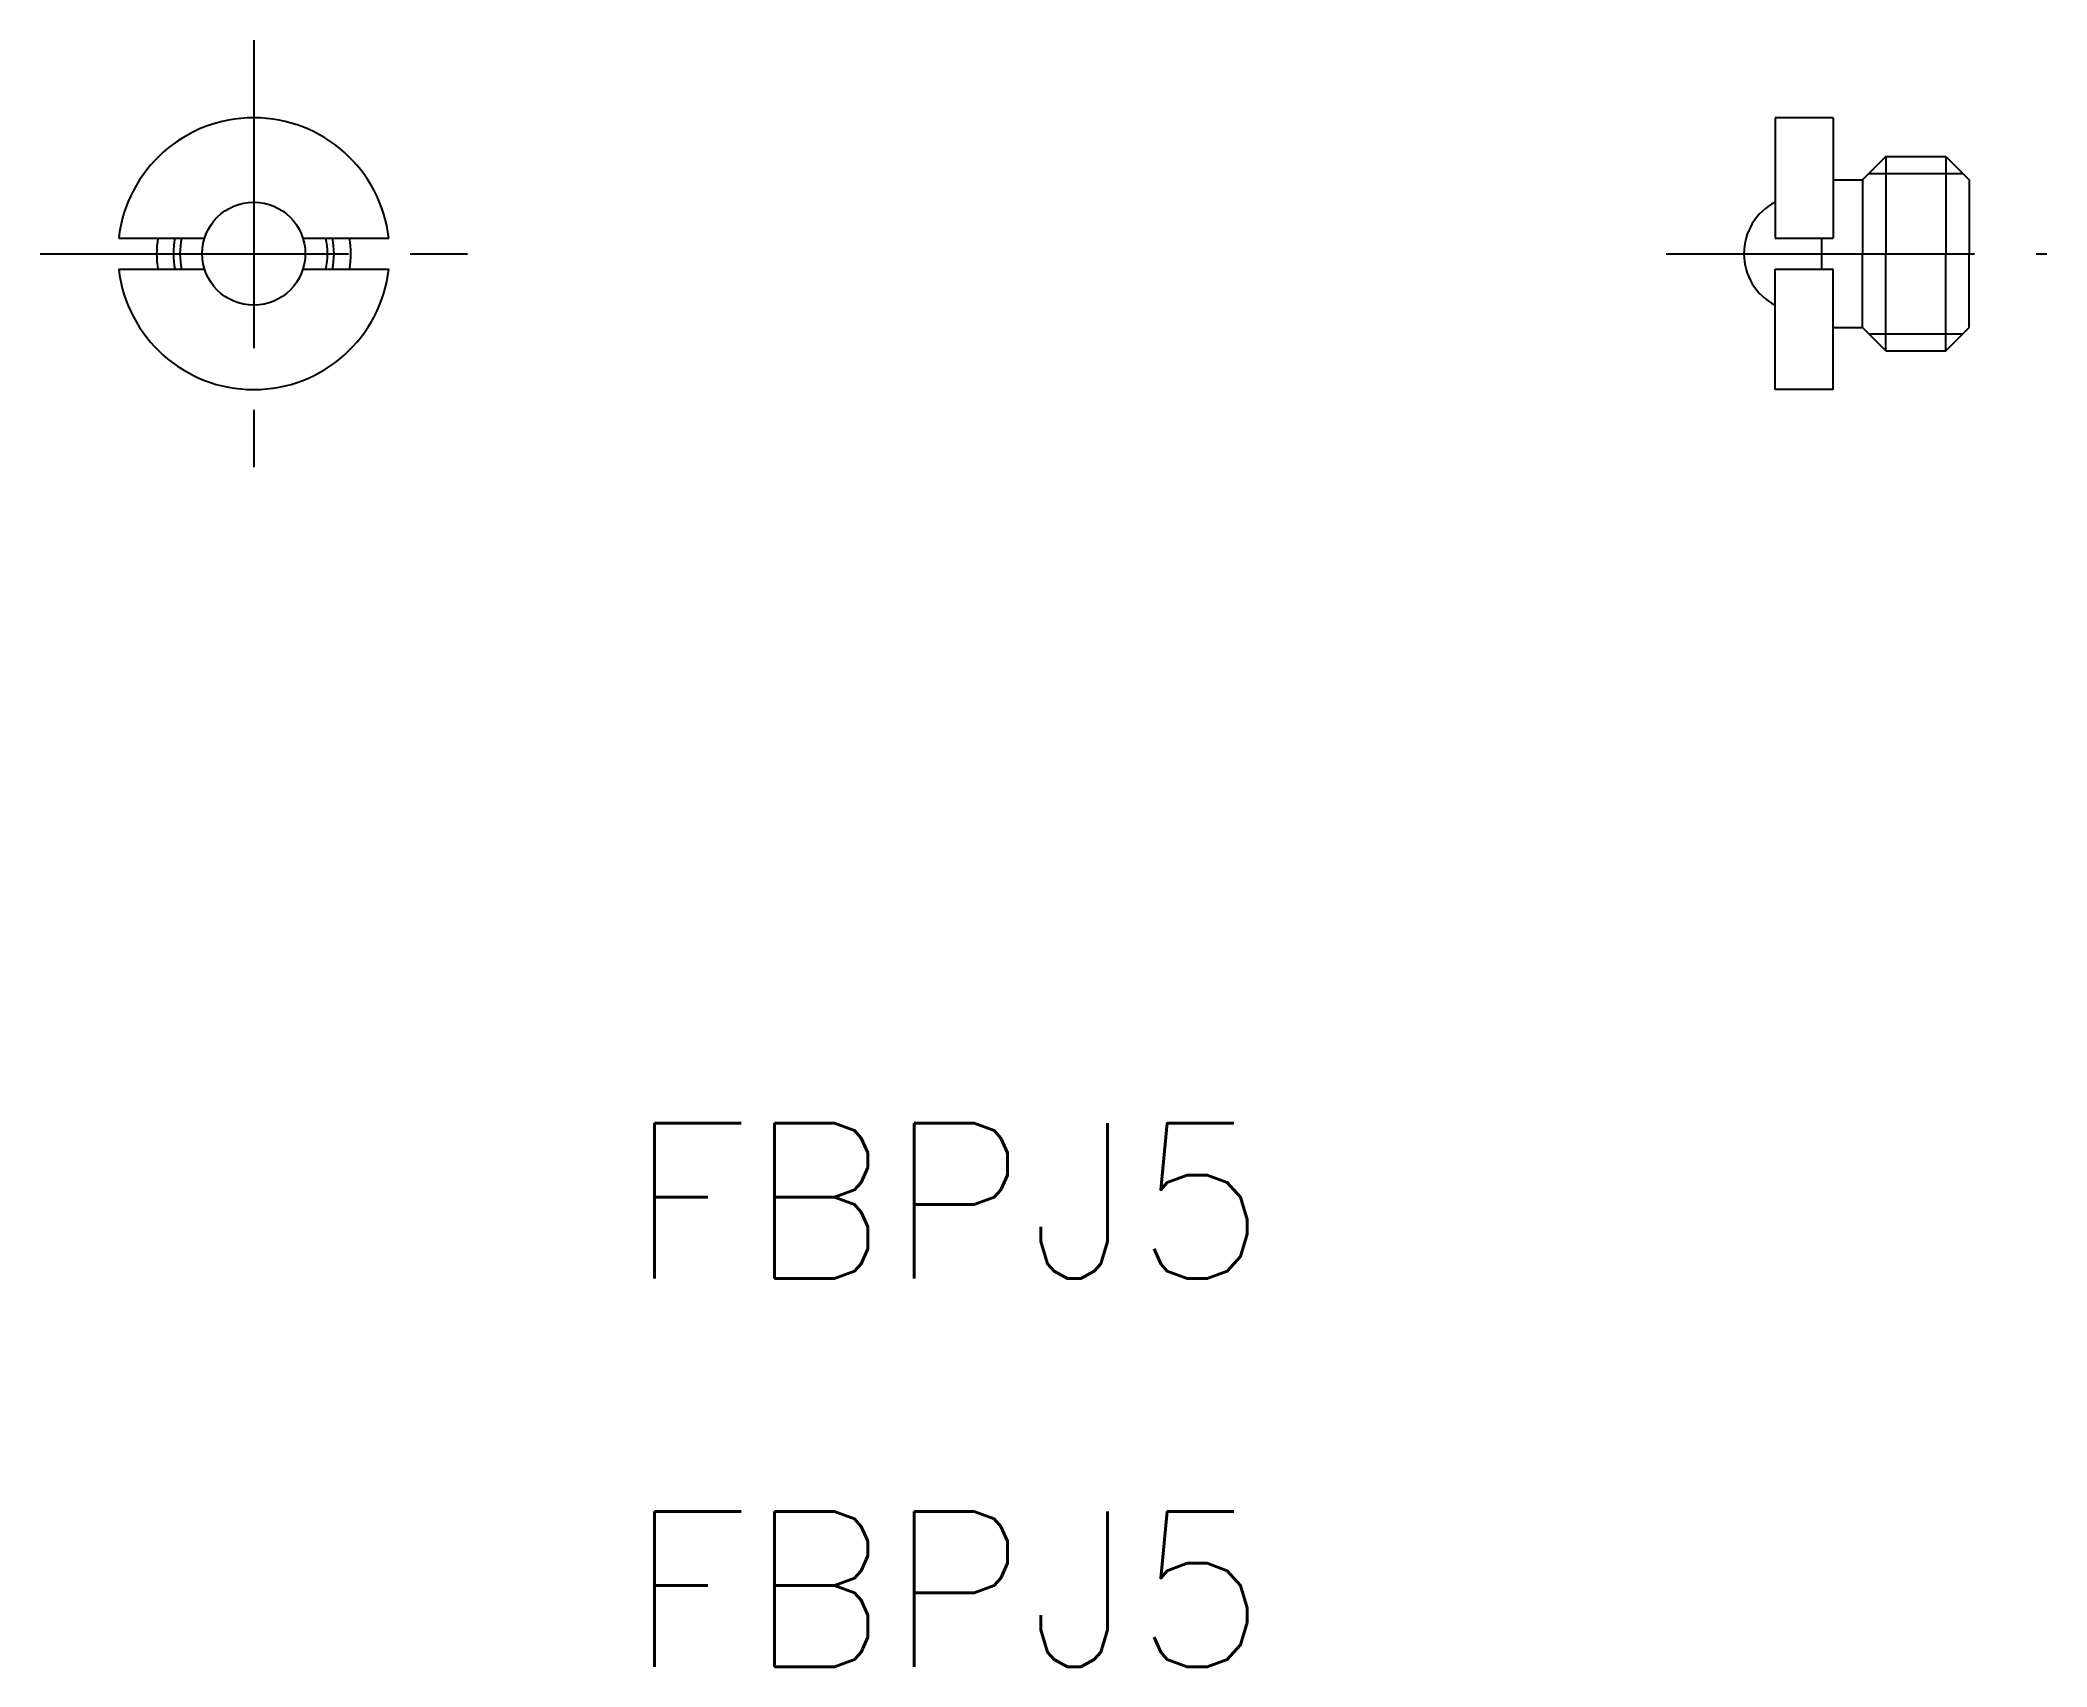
# Model space of a CAD drawing. Extents: x -51.3 to 0.4, y -36.2 to 5.7.
import ezdxf

# ---------------------------------------------------------------- set-up
doc = ezdxf.new("R2010")
doc.units = 0
doc.header["$LTSCALE"] = 0.25
doc.linetypes.add('CENTER', pattern=[50.8, 31.75, -6.35, 6.35, -6.35])
doc.layers.get('0').update_dxf_attribs({"linetype": 'CONTINUOUS'})
doc.layers.add('CENTER', color=1, linetype='CENTER')
doc.styles.get("Standard").update_dxf_attribs({"font": 'txt.shx'})

msp = doc.modelspace()

# ---------------------------------------------------------------- linework, layer by layer
for p, q in [((-5.096, 3.695), (-6.596, 3.695)), ((-6.596, 3.695), (-6.596, 0.595)), ((-5.096, 3.695), (-5.096, 0.595)), ((-3.746, 2.695), (-4.346, 2.095)), ((-3.746, 2.695), (-3.746, 0.195)), ((-3.746, 2.695), (-2.196, 2.695)), ((-2.196, 2.695), (-2.196, 0.195)), ((-2.196, 2.695), (-1.596, 2.095)), ((-5.096, 2.095), (-4.346, 2.095)), ((-4.346, 2.095), (-4.346, 0.195)), ((-1.596, 2.095), (-1.596, 0.195)), ((-49.242, 0.595), (-47.03, 0.595)), ((-44.5, 0.595), (-42.288, 0.595)), ((-6.596, 0.595), (-5.096, 0.595)), ((-5.396, 0.595), (-5.396, -0.205)), ((-4.346, -1.705), (-4.346, 0.195)), ((-3.746, -2.305), (-3.746, 0.195)), ((-2.196, -2.305), (-2.196, 0.195)), ((-1.596, -1.705), (-1.596, 0.195)), ((-49.242, -0.205), (-47.03, -0.205)), ((-44.5, -0.205), (-42.288, -0.205)), ((-6.596, -3.305), (-6.596, -0.205)), ((-6.596, -0.205), (-5.096, -0.205)), ((-5.096, -3.305), (-5.096, -0.205)), ((-5.096, -1.705), (-4.346, -1.705)), ((-3.746, -2.305), (-4.346, -1.705)), ((-2.196, -2.305), (-1.596, -1.705)), ((-3.746, -2.305), (-2.196, -2.305)), ((-5.096, -3.305), (-6.596, -3.305))]:
    msp.add_line(p, q)
at = {"color": 3}
for p, q in [((-4.179, 2.262), (-1.763, 2.262)), ((-4.179, -1.872), (-1.763, -1.872))]:
    msp.add_line(p, q, dxfattribs=at)
msp.add_circle((-45.765, 0.195), 1.327)
for centre, radius, start, end in [((-45.765, 0.195), 3.5, 6.5624, 173.4376), ((-5.896, 0.195), 1.5, 117.8181, 242.1819), ((-45.765, 0.195), 2.5, 170.7931, 189.2069), ((-45.765, 0.195), 1.9, 167.8468, 192.1532), ((-45.765, 0.195), 1.9, 347.8468, 12.1532), ((-45.765, 0.195), 2.5, 350.7931, 9.2069), ((-45.765, 0.195), 3.5, 186.5624, 353.4376)]:
    msp.add_arc(centre, radius, start, end)
for start, end in [(168.8419, 191.1581), (348.8419, 11.1581)]:
    msp.add_arc((-45.765, 0.195), 2.067, start, end, dxfattribs=at)
at = {"layer": 'CENTER', "color": 1, "linetype": 'CENTER'}
for p, q in [((-45.765, 5.695), (-45.765, -5.305)), ((-51.265, 0.195), (-40.265, 0.195)), ((-9.396, 0.195), (0.404, 0.195))]:
    msp.add_line(p, q, dxfattribs=at)

# ---------------------------------------------------------------- texts
for p in [(-36.128, -26.201), (-36.128, -36.201)]:
    msp.add_text('FBPJ5', height=4).set_placement(p)

doc.saveas('drawing.dxf')
